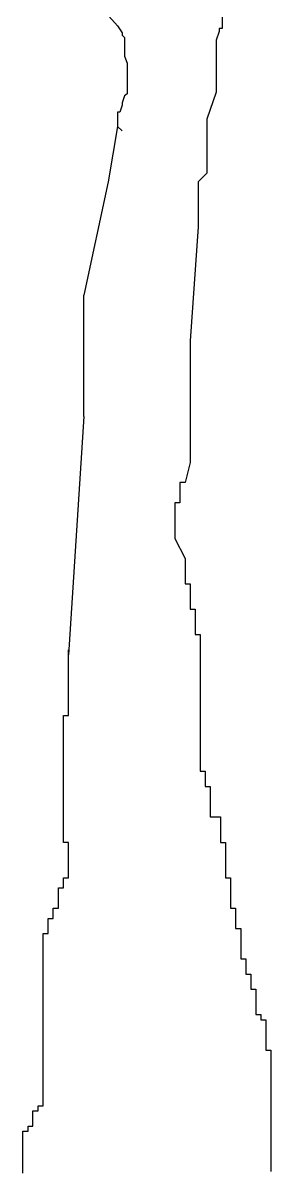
# Model space of a CAD drawing. Extents: x -1.95 to 2.72, y 0 to 4.79.
# Drawn here: x 0 to 0.407, y -0.002 to 1.884 of the extents above; entities that cross this region are included whole.
import ezdxf

# ---------------------------------------------------------------- set-up
doc = ezdxf.new("R2010")
doc.units = 0
doc.header["$MEASUREMENT"] = 0
doc.layers.add('P-ARVORE', color=2, linetype='CONTINUOUS')

msp = doc.modelspace()

# ---------------------------------------------------------------- linework, layer by layer
at = {"layer": 'P-ARVORE'}
for p, q in [((0.1361, 1.9003), (0.1551, 1.8791)), ((0.3266, 1.8995), (0.3266, 1.8749)), ((0.1551, 1.8791), (0.1627, 1.8675)), ((0.1627, 1.8675), (0.1627, 1.8639)), ((0.3217, 1.87), (0.3168, 1.8553)), ((0.3266, 1.8749), (0.3217, 1.8749)), ((0.3217, 1.8749), (0.3217, 1.87)), ((0.1627, 1.8639), (0.1665, 1.8601)), ((0.1665, 1.8601), (0.1665, 1.8293)), ((0.3168, 1.8553), (0.3168, 1.8456)), ((0.1665, 1.8293), (0.1707, 1.8178)), ((0.3168, 1.8456), (0.3167, 1.7997)), ((0.1707, 1.8178), (0.1707, 1.7678)), ((0.3167, 1.7997), (0.3167, 1.7703)), ((0.1665, 1.764), (0.1627, 1.7527)), ((0.1707, 1.7678), (0.1665, 1.764)), ((0.3167, 1.7703), (0.3019, 1.7261)), ((0.1589, 1.7373), (0.1551, 1.7373)), ((0.1551, 1.7373), (0.1551, 1.7142)), ((0.1627, 1.7489), (0.1589, 1.7373)), ((0.1627, 1.7527), (0.1627, 1.7489)), ((0.3019, 1.7261), (0.3019, 1.6376)), ((0.1551, 1.7142), (0.1399, 1.6231)), ((0.1551, 1.7142), (0.1627, 1.7066)), ((0.1399, 1.6231), (0.0997, 1.4376)), ((0.3019, 1.6376), (0.2875, 1.6231)), ((0.2875, 1.6231), (0.2875, 1.5492)), ((0.2875, 1.5492), (0.2742, 1.3627)), ((0.0997, 1.4291), (0.0997, 1.4376)), ((0.0997, 1.4376), (0.0997, 1.4376)), ((0.0997, 1.4209), (0.0997, 1.4291)), ((0.0997, 1.4291), (0.0997, 1.4291)), ((0.0997, 1.4127), (0.0997, 1.4209)), ((0.0997, 1.4209), (0.0997, 1.4209)), ((0.0997, 1.4044), (0.0997, 1.4127)), ((0.0997, 1.4127), (0.0997, 1.4127)), ((0.0997, 1.3959), (0.0997, 1.4044)), ((0.0997, 1.4044), (0.0997, 1.4044)), ((0.0997, 1.3712), (0.0997, 1.3959)), ((0.0997, 1.3959), (0.0997, 1.3959)), ((0.0997, 1.3627), (0.0997, 1.3712)), ((0.0997, 1.3712), (0.0997, 1.3712)), ((0.0997, 1.3544), (0.0997, 1.3627)), ((0.0997, 1.3627), (0.0997, 1.3627)), ((0.2742, 1.3627), (0.2742, 1.3627)), ((0.2742, 1.3627), (0.2742, 1.3544)), ((0.0997, 1.3379), (0.0997, 1.3544)), ((0.0997, 1.3544), (0.0997, 1.3544)), ((0.2742, 1.3544), (0.2742, 1.3544)), ((0.2742, 1.3544), (0.2742, 1.3462)), ((0.2742, 1.3462), (0.2742, 1.3462)), ((0.2742, 1.3462), (0.2742, 1.3212)), ((0.0997, 1.3294), (0.0997, 1.3379)), ((0.0997, 1.3379), (0.0997, 1.3379)), ((0.0997, 1.3212), (0.0997, 1.3294)), ((0.0997, 1.3294), (0.0997, 1.3294)), ((0.0997, 1.3129), (0.0997, 1.3212)), ((0.0997, 1.3212), (0.0997, 1.3212)), ((0.2742, 1.3212), (0.2742, 1.3212)), ((0.2742, 1.3212), (0.2742, 1.3129)), ((0.0997, 1.288), (0.0997, 1.3129)), ((0.0997, 1.3129), (0.0997, 1.3129)), ((0.2742, 1.3129), (0.2742, 1.3129)), ((0.2742, 1.3129), (0.2742, 1.288)), ((0.0997, 1.2797), (0.0997, 1.288)), ((0.0997, 1.288), (0.0997, 1.288)), ((0.2742, 1.288), (0.2742, 1.288)), ((0.2742, 1.288), (0.2742, 1.2797)), ((0.0997, 1.2715), (0.0997, 1.2797)), ((0.0997, 1.2797), (0.0997, 1.2797)), ((0.0997, 1.2465), (0.0997, 1.2715)), ((0.0997, 1.2715), (0.0997, 1.2715)), ((0.2742, 1.2797), (0.2742, 1.2797)), ((0.2742, 1.2797), (0.2742, 1.2715)), ((0.2742, 1.2715), (0.2742, 1.2715)), ((0.2742, 1.2715), (0.2742, 1.2465)), ((0.0997, 1.2382), (0.0997, 1.2465)), ((0.0997, 1.2465), (0.0997, 1.2465)), ((0.2742, 1.2465), (0.2742, 1.2465)), ((0.2742, 1.2465), (0.2742, 1.2382)), ((0.0997, 1.2382), (0.0747, 0.8476)), ((0.2742, 1.2382), (0.2742, 1.2382)), ((0.2742, 1.2382), (0.2742, 1.2297)), ((0.2742, 1.2297), (0.2742, 1.2297)), ((0.2742, 1.2297), (0.2742, 1.205)), ((0.2742, 1.205), (0.2742, 1.205)), ((0.2742, 1.205), (0.2742, 1.1965)), ((0.2742, 1.1965), (0.2742, 1.1965)), ((0.2742, 1.1965), (0.2742, 1.1882)), ((0.2742, 1.1882), (0.2742, 1.1882)), ((0.2742, 1.1882), (0.2742, 1.1632)), ((0.2742, 1.1632), (0.2659, 1.13)), ((0.2659, 1.13), (0.2575, 1.13)), ((0.2575, 1.13), (0.2575, 1.1218)), ((0.2575, 1.1218), (0.2575, 1.1218)), ((0.2575, 1.1218), (0.2575, 1.0968)), ((0.2575, 1.0968), (0.2492, 1.0968)), ((0.2492, 1.0968), (0.2492, 1.0885)), ((0.2492, 1.0885), (0.2492, 1.0885)), ((0.2492, 1.0885), (0.2492, 1.0635)), ((0.2492, 1.0635), (0.2492, 1.0635)), ((0.2492, 1.0635), (0.2492, 1.0385)), ((0.2492, 1.0385), (0.2492, 1.0385)), ((0.2492, 1.0385), (0.2659, 1.0053)), ((0.2659, 1.0053), (0.2659, 0.9638)), ((0.2659, 0.9638), (0.2742, 0.9638)), ((0.2742, 0.9638), (0.2742, 0.9556)), ((0.2742, 0.9556), (0.2742, 0.9556)), ((0.2742, 0.9556), (0.2742, 0.9474)), ((0.2742, 0.9474), (0.2742, 0.9474)), ((0.2742, 0.9474), (0.2742, 0.9224)), ((0.2742, 0.9224), (0.2825, 0.9224)), ((0.2825, 0.9224), (0.2825, 0.9141)), ((0.2825, 0.9141), (0.2825, 0.9141)), ((0.2825, 0.9141), (0.2825, 0.9056)), ((0.2825, 0.9056), (0.2825, 0.9056)), ((0.2825, 0.9056), (0.2825, 0.8809)), ((0.2825, 0.8809), (0.2909, 0.8809)), ((0.2909, 0.8809), (0.2909, 0.8724)), ((0.2909, 0.8724), (0.2909, 0.8724)), ((0.2909, 0.8724), (0.2909, 0.8641)), ((0.0747, 0.8476), (0.0747, 0.8559)), ((0.0747, 0.8559), (0.0747, 0.8559)), ((0.2909, 0.8641), (0.2909, 0.8641)), ((0.2909, 0.8641), (0.2909, 0.8391)), ((0.0747, 0.8391), (0.0747, 0.8476)), ((0.0747, 0.8476), (0.0747, 0.8476)), ((0.0747, 0.8227), (0.0747, 0.8391)), ((0.0747, 0.8391), (0.0747, 0.8391)), ((0.2909, 0.8391), (0.2909, 0.8391)), ((0.2909, 0.8391), (0.2909, 0.8144)), ((0.0747, 0.8144), (0.0747, 0.8227)), ((0.0747, 0.8227), (0.0747, 0.8227)), ((0.0747, 0.8059), (0.0747, 0.8144)), ((0.0747, 0.8144), (0.0747, 0.8144)), ((0.2909, 0.8144), (0.2909, 0.8144)), ((0.2909, 0.8144), (0.2909, 0.8059)), ((0.0747, 0.7977), (0.0747, 0.8059)), ((0.0747, 0.8059), (0.0747, 0.8059)), ((0.0747, 0.7812), (0.0747, 0.7977)), ((0.0747, 0.7977), (0.0747, 0.7977)), ((0.2909, 0.8059), (0.2909, 0.8059)), ((0.2909, 0.8059), (0.2909, 0.7894)), ((0.0747, 0.7727), (0.0747, 0.7812)), ((0.0747, 0.7812), (0.0747, 0.7812)), ((0.2909, 0.7894), (0.2909, 0.7894)), ((0.2909, 0.7894), (0.2909, 0.7812)), ((0.2909, 0.7812), (0.2909, 0.7812)), ((0.2909, 0.7812), (0.2909, 0.7562)), ((0.0747, 0.7479), (0.0747, 0.7727)), ((0.0747, 0.7727), (0.0747, 0.7727)), ((0.2909, 0.7562), (0.2909, 0.7562)), ((0.2909, 0.7562), (0.2909, 0.7479)), ((0.0664, 0.7394), (0.0664, 0.7479)), ((0.0664, 0.7479), (0.0747, 0.7479)), ((0.0664, 0.7147), (0.0664, 0.7394)), ((0.0664, 0.7394), (0.0664, 0.7394)), ((0.2909, 0.7479), (0.2909, 0.7479)), ((0.2909, 0.7479), (0.2909, 0.7229)), ((0.2909, 0.7229), (0.2909, 0.7229)), ((0.2909, 0.7229), (0.2909, 0.7147)), ((0.0664, 0.6815), (0.0664, 0.7147)), ((0.0664, 0.7147), (0.0664, 0.7147)), ((0.2909, 0.7147), (0.2909, 0.7147)), ((0.2909, 0.7147), (0.2909, 0.7062)), ((0.2909, 0.7062), (0.2909, 0.7062)), ((0.2909, 0.7062), (0.2909, 0.6815)), ((0.0664, 0.673), (0.0664, 0.6815)), ((0.0664, 0.6815), (0.0664, 0.6815)), ((0.2909, 0.6815), (0.2909, 0.6815)), ((0.2909, 0.6815), (0.2909, 0.6565)), ((0.0664, 0.6647), (0.0664, 0.673)), ((0.0664, 0.673), (0.0664, 0.673)), ((0.0664, 0.6565), (0.0664, 0.6647)), ((0.0664, 0.6647), (0.0664, 0.6647)), ((0.0664, 0.6397), (0.0664, 0.6565)), ((0.0664, 0.6565), (0.0664, 0.6565)), ((0.2909, 0.6565), (0.2988, 0.6565)), ((0.2988, 0.6565), (0.2988, 0.6482)), ((0.2988, 0.6482), (0.2988, 0.6482)), ((0.2988, 0.6482), (0.2988, 0.6315)), ((0.0664, 0.6315), (0.0664, 0.6397)), ((0.0664, 0.6397), (0.0664, 0.6397)), ((0.0664, 0.6232), (0.0664, 0.6315)), ((0.0664, 0.6315), (0.0664, 0.6315)), ((0.0664, 0.615), (0.0664, 0.6232)), ((0.0664, 0.6232), (0.0664, 0.6232)), ((0.2988, 0.6315), (0.3072, 0.6315)), ((0.3072, 0.6315), (0.3072, 0.6232)), ((0.3072, 0.6232), (0.3072, 0.6232)), ((0.3072, 0.6232), (0.3072, 0.615)), ((0.0664, 0.59), (0.0664, 0.615)), ((0.0664, 0.615), (0.0664, 0.615)), ((0.3072, 0.615), (0.3072, 0.615)), ((0.3072, 0.615), (0.3072, 0.6065)), ((0.3072, 0.6065), (0.3072, 0.6065)), ((0.3072, 0.6065), (0.3072, 0.5818)), ((0.0664, 0.565), (0.0664, 0.59)), ((0.0664, 0.59), (0.0664, 0.59)), ((0.3072, 0.5818), (0.3239, 0.5818)), ((0.3239, 0.5818), (0.3239, 0.5732)), ((0.3239, 0.5732), (0.3239, 0.5732)), ((0.3239, 0.5732), (0.3239, 0.5485)), ((0.0664, 0.5568), (0.0664, 0.565)), ((0.0664, 0.565), (0.0664, 0.565)), ((0.0664, 0.5485), (0.0664, 0.5568)), ((0.0664, 0.5568), (0.0664, 0.5568)), ((0.0664, 0.54), (0.0664, 0.5485)), ((0.0664, 0.5485), (0.0664, 0.5485)), ((0.3239, 0.5485), (0.3239, 0.5485)), ((0.3239, 0.5485), (0.3239, 0.54)), ((0.0747, 0.54), (0.0664, 0.54)), ((0.0747, 0.5235), (0.0747, 0.54)), ((0.3239, 0.54), (0.3322, 0.54)), ((0.3322, 0.54), (0.3322, 0.5318)), ((0.3322, 0.5318), (0.3322, 0.5318)), ((0.3322, 0.5318), (0.3322, 0.4821)), ((0.0747, 0.5153), (0.0747, 0.5235)), ((0.0747, 0.5235), (0.0747, 0.5235)), ((0.0747, 0.5068), (0.0747, 0.5153)), ((0.0747, 0.5153), (0.0747, 0.5153)), ((0.0747, 0.4985), (0.0747, 0.5068)), ((0.0747, 0.5068), (0.0747, 0.5068)), ((0.0747, 0.4821), (0.0747, 0.4985)), ((0.0747, 0.4985), (0.0747, 0.4985)), ((0.0664, 0.4735), (0.0664, 0.4821)), ((0.0664, 0.4821), (0.0664, 0.4821)), ((0.0664, 0.4821), (0.0747, 0.4821)), ((0.0664, 0.4653), (0.0664, 0.4735)), ((0.0664, 0.4735), (0.0664, 0.4735)), ((0.3322, 0.4821), (0.3406, 0.4821)), ((0.3406, 0.4821), (0.3406, 0.4571)), ((0.058, 0.4403), (0.058, 0.4653)), ((0.058, 0.4653), (0.0664, 0.4653)), ((0.3406, 0.4571), (0.3406, 0.4571)), ((0.3406, 0.4571), (0.3406, 0.4321)), ((0.058, 0.4321), (0.058, 0.4403)), ((0.058, 0.4403), (0.058, 0.4403)), ((0.0413, 0.3906), (0.0413, 0.4153)), ((0.0413, 0.4153), (0.0497, 0.4153)), ((0.0497, 0.4238), (0.0497, 0.4321)), ((0.0497, 0.4321), (0.0497, 0.4321)), ((0.0497, 0.4321), (0.058, 0.4321)), ((0.0497, 0.4153), (0.0497, 0.4238)), ((0.0497, 0.4238), (0.0497, 0.4238)), ((0.058, 0.4321), (0.058, 0.4321)), ((0.3406, 0.4321), (0.3489, 0.4321)), ((0.3489, 0.4321), (0.3489, 0.4238)), ((0.3489, 0.4238), (0.3489, 0.4238)), ((0.3489, 0.4238), (0.3489, 0.3988)), ((0.3489, 0.3988), (0.3489, 0.3988)), ((0.3489, 0.3988), (0.3573, 0.3988)), ((0.3573, 0.3988), (0.3573, 0.3656)), ((0.033, 0.3821), (0.033, 0.3906)), ((0.033, 0.3906), (0.0413, 0.3906)), ((0.033, 0.3738), (0.033, 0.3821)), ((0.033, 0.3821), (0.033, 0.3821)), ((0.033, 0.3656), (0.033, 0.3738)), ((0.033, 0.3738), (0.033, 0.3738)), ((0.033, 0.3406), (0.033, 0.3656)), ((0.033, 0.3656), (0.033, 0.3656)), ((0.3573, 0.3656), (0.3573, 0.3656)), ((0.3573, 0.3656), (0.3573, 0.3574)), ((0.033, 0.3324), (0.033, 0.3406)), ((0.033, 0.3406), (0.033, 0.3406)), ((0.3573, 0.3574), (0.3573, 0.3574)), ((0.3573, 0.3574), (0.3573, 0.3488)), ((0.3573, 0.3488), (0.3656, 0.3488)), ((0.3656, 0.3488), (0.3656, 0.3241)), ((0.033, 0.3241), (0.033, 0.3324)), ((0.033, 0.3324), (0.033, 0.3324)), ((0.033, 0.3156), (0.033, 0.3241)), ((0.033, 0.3241), (0.033, 0.3241)), ((0.3656, 0.3241), (0.3739, 0.3241)), ((0.3739, 0.3241), (0.3739, 0.2991)), ((0.033, 0.2909), (0.033, 0.3156)), ((0.033, 0.3156), (0.033, 0.3156)), ((0.033, 0.2824), (0.033, 0.2909)), ((0.033, 0.2909), (0.033, 0.2909)), ((0.3739, 0.2991), (0.3739, 0.2991)), ((0.3739, 0.2991), (0.3823, 0.2991)), ((0.3823, 0.2991), (0.3823, 0.2576)), ((0.033, 0.2741), (0.033, 0.2824)), ((0.033, 0.2824), (0.033, 0.2824)), ((0.033, 0.2659), (0.033, 0.2741)), ((0.033, 0.2741), (0.033, 0.2741)), ((0.033, 0.2491), (0.033, 0.2659)), ((0.033, 0.2659), (0.033, 0.2659)), ((0.033, 0.2409), (0.033, 0.2491)), ((0.033, 0.2491), (0.033, 0.2491)), ((0.3823, 0.2576), (0.3902, 0.2576)), ((0.3902, 0.2576), (0.3902, 0.2491)), ((0.3902, 0.2491), (0.3986, 0.2491)), ((0.3986, 0.2491), (0.3986, 0.2244)), ((0.033, 0.2326), (0.033, 0.2409)), ((0.033, 0.2409), (0.033, 0.2409)), ((0.033, 0.2244), (0.033, 0.2326)), ((0.033, 0.2326), (0.033, 0.2326)), ((0.033, 0.2077), (0.033, 0.2244)), ((0.033, 0.2244), (0.033, 0.2244)), ((0.033, 0.1827), (0.033, 0.2077)), ((0.033, 0.2077), (0.033, 0.2077)), ((0.3986, 0.2244), (0.3986, 0.2244)), ((0.3986, 0.2244), (0.3986, 0.1994)), ((0.3986, 0.1994), (0.4069, 0.1994)), ((0.4069, 0.1994), (0.4069, 0.1744)), ((0.033, 0.1744), (0.033, 0.1827)), ((0.033, 0.1827), (0.033, 0.1827)), ((0.033, 0.1662), (0.033, 0.1744)), ((0.033, 0.1744), (0.033, 0.1744)), ((0.4069, 0.1744), (0.4069, 0.1744)), ((0.4069, 0.1744), (0.4069, 0.1494)), ((0.033, 0.1412), (0.033, 0.1662)), ((0.033, 0.1662), (0.033, 0.1662)), ((0.033, 0.1329), (0.033, 0.1412)), ((0.033, 0.1412), (0.033, 0.1412)), ((0.033, 0.1247), (0.033, 0.1329)), ((0.033, 0.1329), (0.033, 0.1329)), ((0.4069, 0.1494), (0.4069, 0.1494)), ((0.4069, 0.1494), (0.4069, 0.1247)), ((0.033, 0.1162), (0.033, 0.1247)), ((0.033, 0.1247), (0.033, 0.1247)), ((0.033, 0.1079), (0.033, 0.1162)), ((0.033, 0.1162), (0.033, 0.1162)), ((0.4069, 0.1247), (0.4069, 0.1247)), ((0.4069, 0.1247), (0.4069, 0.0997)), ((0.0163, 0.0915), (0.0163, 0.0997)), ((0.0163, 0.0997), (0.0163, 0.0997)), ((0.0163, 0.0997), (0.0247, 0.0997)), ((0.0247, 0.0997), (0.0247, 0.1079)), ((0.0247, 0.1079), (0.0247, 0.1079)), ((0.0247, 0.1079), (0.033, 0.1079)), ((0.0247, 0.0997), (0.0247, 0.0997)), ((0.033, 0.1079), (0.033, 0.1079)), ((0.4069, 0.0997), (0.4069, 0.0997)), ((0.4069, 0.0997), (0.4069, 0.0915)), ((0.0163, 0.083), (0.0163, 0.0915)), ((0.0163, 0.0915), (0.0163, 0.0915)), ((0.0163, 0.0747), (0.0163, 0.083)), ((0.0163, 0.083), (0.0163, 0.083)), ((0.4069, 0.0915), (0.4069, 0.0915)), ((0.4069, 0.0915), (0.4069, 0.083)), ((0.4069, 0.083), (0.4069, 0.083)), ((0.4069, 0.083), (0.4069, 0.0582)), ((0, 0.0582), (0, 0.0665)), ((0, 0.0665), (0, 0.0665)), ((0, 0.0665), (0.0083, 0.0665)), ((0, -0.0022), (0, 0.0582)), ((0, 0.0582), (0, 0.0582)), ((0.0083, 0.0665), (0.0083, 0.0747)), ((0.0083, 0.0747), (0.0163, 0.0747)), ((0.0163, 0.0747), (0.0163, 0.0747)), ((0.4069, 0.0582), (0.4069, 0.0582)), ((0.4069, 0.0582), (0.4069, 0.0497)), ((0, 0.0497), (0, 0.0497)), ((0.4069, 0.0497), (0.4069, 0.0497)), ((0.4069, 0.0497), (0.4069, 0.0415)), ((0.4069, 0.0415), (0.4069, 0.0415)), ((0.4069, 0.0415), (0.4069, 0.0332)), ((0.4069, 0.0332), (0.4069, 0.0332)), ((0.4069, 0.0332), (0.4069, 0.0082)), ((0, 0), (0, 0)), ((0.4069, 0.0082), (0.4069, 0.0082)), ((0.4069, 0.0082), (0.4069, 0)), ((0.4069, 0), (0.4069, 0))]:
    msp.add_line(p, q, dxfattribs=at)

doc.saveas('drawing.dxf')
